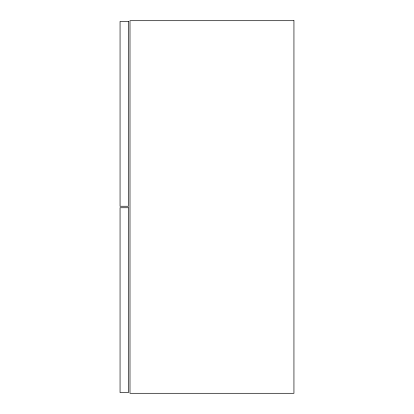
<?xml version="1.0" encoding="UTF-8"?>
<svg xmlns="http://www.w3.org/2000/svg" width="414" height="414" viewBox="0 0 414 414"><rect width="100%" height="100%" fill="white"/><g stroke="black" fill="none" stroke-linecap="round" stroke-linejoin="round"><path stroke-width="0.62" d="M293.94 20.7L129.996 20.7L129.996 393.3L293.94 393.3L293.94 20.7M128.506 21.445L120.06 21.445L120.06 206.255L128.506 206.255L128.506 21.445M128.506 207.745L120.06 207.745L120.06 392.555L128.506 392.555L128.506 207.745"/></g></svg>
